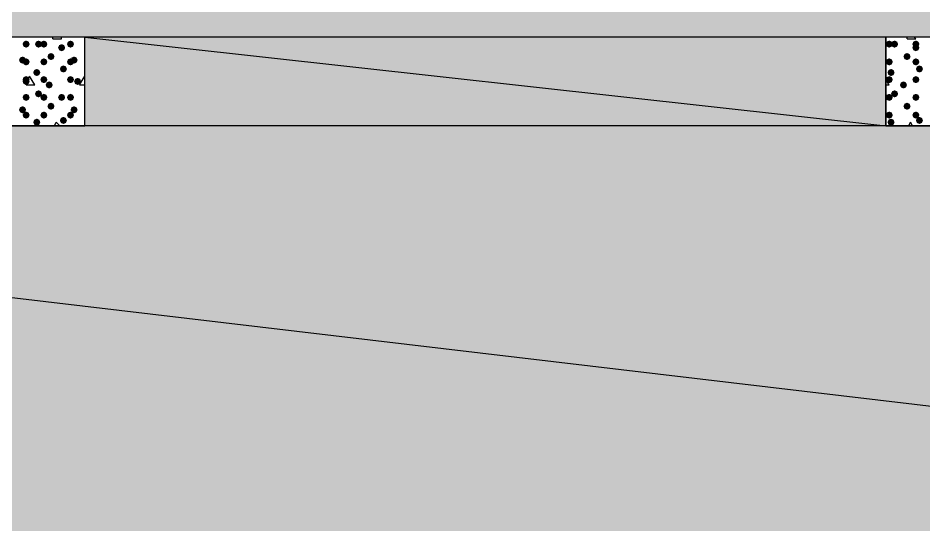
# Model space of a CAD drawing. Header units: millimetres. Extents: x 0 to 420, y 0 to 297.
# Drawn here: x 74.49 to 96.08, y 195.12 to 207.21 of the extents above; entities that cross this region are included whole.
import ezdxf

# ---------------------------------------------------------------- set-up
doc = ezdxf.new("R2010")
doc.units = ezdxf.units.MM
doc.layers.get('0').update_dxf_attribs({"linetype": 'CONTINUOUS'})

msp = doc.modelspace()

# ---------------------------------------------------------------- hatches: boundary and pattern name
at = {"true_color": 0x000008}
h = msp.add_hatch(color=0, dxfattribs=at)
h.paths.add_polyline_path([(385.826, 225.806), (39.708667, 225.806), (385.826, 206.756)], flags=0)
h.paths.add_polyline_path([(39.708667, 225.806), (385.826, 206.756), (39.708667, 206.756)], flags=0)
at = {"true_color": 0x000007}
for points in [[(74.760667, 206.586667), (74.735796, 206.526871), (74.676, 206.502), (74.616204, 206.526871), (74.591333, 206.586667), (74.616204, 206.646462), (74.676, 206.671333), (74.735796, 206.646463)], [(75.057, 206.586667), (75.032129, 206.526871), (74.972333, 206.502), (74.912538, 206.526871), (74.887667, 206.586667), (74.912537, 206.646462), (74.972333, 206.671333), (75.032129, 206.646463)], [(75.184, 206.586667), (75.159129, 206.526871), (75.099333, 206.502), (75.039538, 206.526871), (75.014667, 206.586667), (75.039537, 206.646462), (75.099333, 206.671333), (75.159129, 206.646463)], [(75.819, 206.586667), (75.794129, 206.526871), (75.734333, 206.502), (75.674538, 206.526871), (75.649667, 206.586667), (75.674537, 206.646462), (75.734333, 206.671333), (75.794129, 206.646463)], [(95.334667, 206.586667), (95.309796, 206.526871), (95.25, 206.502), (95.190204, 206.526871), (95.165333, 206.586667), (95.190204, 206.646462), (95.25, 206.671333), (95.309796, 206.646463)], [(95.461667, 206.586667), (95.436796, 206.526871), (95.377, 206.502), (95.317204, 206.526871), (95.292333, 206.586667), (95.317204, 206.646462), (95.377, 206.671333), (95.436796, 206.646463)], [(95.969667, 206.586667), (95.944796, 206.526871), (95.885, 206.502), (95.825204, 206.526871), (95.800333, 206.586667), (95.825204, 206.646462), (95.885, 206.671333), (95.944796, 206.646463)], [(75.607333, 206.502), (75.582463, 206.442204), (75.522667, 206.417333), (75.462871, 206.442204), (75.438, 206.502), (75.462871, 206.561796), (75.522667, 206.586667), (75.582462, 206.561796)], [(95.969667, 206.502), (95.944796, 206.442204), (95.885, 206.417333), (95.825204, 206.442204), (95.800333, 206.502), (95.825204, 206.561796), (95.885, 206.586667), (95.944796, 206.561796)], [(74.676, 206.205667), (74.651129, 206.145871), (74.591333, 206.121), (74.531537, 206.145871), (74.506667, 206.205667), (74.531537, 206.265462), (74.591333, 206.290333), (74.651129, 206.265463)], [(74.760667, 206.163333), (74.735796, 206.103537), (74.676, 206.078667), (74.616204, 206.103537), (74.591333, 206.163333), (74.616204, 206.223129), (74.676, 206.248), (74.735796, 206.223129)], [(75.184, 206.163333), (75.159129, 206.103537), (75.099333, 206.078667), (75.039538, 206.103537), (75.014667, 206.163333), (75.039537, 206.223129), (75.099333, 206.248), (75.159129, 206.223129)], [(75.353333, 206.290333), (75.328463, 206.230537), (75.268667, 206.205667), (75.208871, 206.230537), (75.184, 206.290333), (75.208871, 206.350129), (75.268667, 206.375), (75.328462, 206.350129)], [(75.819, 206.163333), (75.794129, 206.103537), (75.734333, 206.078667), (75.674538, 206.103537), (75.649667, 206.163333), (75.674537, 206.223129), (75.734333, 206.248), (75.794129, 206.223129)], [(75.903667, 206.205667), (75.878796, 206.145871), (75.819, 206.121), (75.759204, 206.145871), (75.734333, 206.205667), (75.759204, 206.265462), (75.819, 206.290333), (75.878796, 206.265463)], [(95.334667, 206.163333), (95.309796, 206.103537), (95.25, 206.078667), (95.190204, 206.103537), (95.165333, 206.163333), (95.190204, 206.223129), (95.25, 206.248), (95.309796, 206.223129)], [(95.758, 206.290333), (95.733129, 206.230537), (95.673333, 206.205667), (95.613537, 206.230537), (95.588667, 206.290333), (95.613537, 206.350129), (95.673333, 206.375), (95.733129, 206.350129)], [(95.969667, 206.163333), (95.944796, 206.103537), (95.885, 206.078667), (95.825204, 206.103537), (95.800333, 206.163333), (95.825204, 206.223129), (95.885, 206.248), (95.944796, 206.223129)], [(75.014667, 205.909333), (74.989796, 205.849538), (74.93, 205.824667), (74.870204, 205.849538), (74.845333, 205.909333), (74.870204, 205.969129), (74.93, 205.994), (74.989796, 205.969129)], [(75.649667, 205.994), (75.624796, 205.934204), (75.565, 205.909333), (75.505204, 205.934204), (75.480333, 205.994), (75.505204, 206.053796), (75.565, 206.078667), (75.624796, 206.053796)], [(95.377, 205.909333), (95.352129, 205.849538), (95.292333, 205.824667), (95.232538, 205.849538), (95.207667, 205.909333), (95.232537, 205.969129), (95.292333, 205.994), (95.352129, 205.969129)], [(96.054333, 205.994), (96.029462, 205.934204), (95.969667, 205.909333), (95.909871, 205.934204), (95.885, 205.994), (95.909871, 206.053796), (95.969667, 206.078667), (96.029462, 206.053796)], [(74.760667, 205.74), (74.735796, 205.680204), (74.676, 205.655333), (74.616204, 205.680204), (74.591333, 205.74), (74.616204, 205.799796), (74.676, 205.824667), (74.735796, 205.799796)], [(74.760667, 205.697667), (74.735796, 205.637871), (74.676, 205.613), (74.616204, 205.637871), (74.591333, 205.697667), (74.616204, 205.757462), (74.676, 205.782333), (74.735796, 205.757463)], [(75.184, 205.74), (75.159129, 205.680204), (75.099333, 205.655333), (75.039538, 205.680204), (75.014667, 205.74), (75.039537, 205.799796), (75.099333, 205.824667), (75.159129, 205.799796)], [(75.819, 205.74), (75.794129, 205.680204), (75.734333, 205.655333), (75.674538, 205.680204), (75.649667, 205.74), (75.674537, 205.799796), (75.734333, 205.824667), (75.794129, 205.799796)], [(75.988333, 205.697667), (75.963463, 205.637871), (75.903667, 205.613), (75.843871, 205.637871), (75.819, 205.697667), (75.843871, 205.757462), (75.903667, 205.782333), (75.963462, 205.757463)], [(95.334667, 205.74), (95.309796, 205.680204), (95.25, 205.655333), (95.190204, 205.680204), (95.165333, 205.74), (95.190204, 205.799796), (95.25, 205.824667), (95.309796, 205.799796)], [(95.969667, 205.74), (95.944796, 205.680204), (95.885, 205.655333), (95.825204, 205.680204), (95.800333, 205.74), (95.825204, 205.799796), (95.885, 205.824667), (95.944796, 205.799796)], [(75.311, 205.613), (75.286129, 205.553204), (75.226333, 205.528333), (75.166537, 205.553204), (75.141667, 205.613), (75.166537, 205.672796), (75.226333, 205.697667), (75.286129, 205.672796)], [(95.673333, 205.613), (95.648463, 205.553204), (95.588667, 205.528333), (95.528871, 205.553204), (95.504, 205.613), (95.528871, 205.672796), (95.588667, 205.697667), (95.648462, 205.672796)], [(74.760667, 205.316667), (74.735796, 205.256871), (74.676, 205.232), (74.616204, 205.256871), (74.591333, 205.316667), (74.616204, 205.376462), (74.676, 205.401333), (74.735796, 205.376463)], [(75.057, 205.401333), (75.032129, 205.341537), (74.972333, 205.316667), (74.912538, 205.341537), (74.887667, 205.401333), (74.912537, 205.461129), (74.972333, 205.486), (75.032129, 205.461129)], [(75.184, 205.316667), (75.159129, 205.256871), (75.099333, 205.232), (75.039538, 205.256871), (75.014667, 205.316667), (75.039537, 205.376462), (75.099333, 205.401333), (75.159129, 205.376463)], [(75.607333, 205.316667), (75.582463, 205.256871), (75.522667, 205.232), (75.462871, 205.256871), (75.438, 205.316667), (75.462871, 205.376462), (75.522667, 205.401333), (75.582462, 205.376463)], [(75.819, 205.316667), (75.794129, 205.256871), (75.734333, 205.232), (75.674538, 205.256871), (75.649667, 205.316667), (75.674537, 205.376462), (75.734333, 205.401333), (75.794129, 205.376463)], [(95.334667, 205.316667), (95.309796, 205.256871), (95.25, 205.232), (95.190204, 205.256871), (95.165333, 205.316667), (95.190204, 205.376462), (95.25, 205.401333), (95.309796, 205.376463)], [(95.461667, 205.401333), (95.436796, 205.341537), (95.377, 205.316667), (95.317204, 205.341537), (95.292333, 205.401333), (95.317204, 205.461129), (95.377, 205.486), (95.436796, 205.461129)], [(95.969667, 205.316667), (95.944796, 205.256871), (95.885, 205.232), (95.825204, 205.256871), (95.800333, 205.316667), (95.825204, 205.376462), (95.885, 205.401333), (95.944796, 205.376463)], [(95.969667, 205.316667), (95.944796, 205.256871), (95.885, 205.232), (95.825204, 205.256871), (95.800333, 205.316667), (95.825204, 205.376462), (95.885, 205.401333), (95.944796, 205.376463)], [(75.353333, 205.105), (75.328463, 205.045204), (75.268667, 205.020333), (75.208871, 205.045204), (75.184, 205.105), (75.208871, 205.164796), (75.268667, 205.189667), (75.328462, 205.164796)], [(95.758, 205.105), (95.733129, 205.045204), (95.673333, 205.020333), (95.613537, 205.045204), (95.588667, 205.105), (95.613537, 205.164796), (95.673333, 205.189667), (95.733129, 205.164796)], [(74.676, 205.020333), (74.651129, 204.960537), (74.591333, 204.935667), (74.531537, 204.960537), (74.506667, 205.020333), (74.531537, 205.080129), (74.591333, 205.105), (74.651129, 205.080129)], [(74.760667, 204.893333), (74.735796, 204.833537), (74.676, 204.808667), (74.616204, 204.833537), (74.591333, 204.893333), (74.616204, 204.953129), (74.676, 204.978), (74.735796, 204.953129)], [(75.184, 204.893333), (75.159129, 204.833537), (75.099333, 204.808667), (75.039538, 204.833537), (75.014667, 204.893333), (75.039537, 204.953129), (75.099333, 204.978), (75.159129, 204.953129)], [(75.819, 204.893333), (75.794129, 204.833537), (75.734333, 204.808667), (75.674538, 204.833537), (75.649667, 204.893333), (75.674537, 204.953129), (75.734333, 204.978), (75.794129, 204.953129)], [(75.903667, 205.020333), (75.878796, 204.960537), (75.819, 204.935667), (75.759204, 204.960537), (75.734333, 205.020333), (75.759204, 205.080129), (75.819, 205.105), (75.878796, 205.080129)], [(95.334667, 204.893333), (95.309796, 204.833537), (95.25, 204.808667), (95.190204, 204.833537), (95.165333, 204.893333), (95.190204, 204.953129), (95.25, 204.978), (95.309796, 204.953129)], [(95.969667, 204.893333), (95.944796, 204.833537), (95.885, 204.808667), (95.825204, 204.833537), (95.800333, 204.893333), (95.825204, 204.953129), (95.885, 204.978), (95.944796, 204.953129)], [(75.014667, 204.724), (74.989796, 204.664204), (74.93, 204.639333), (74.870204, 204.664204), (74.845333, 204.724), (74.870204, 204.783796), (74.93, 204.808667), (74.989796, 204.783796)], [(75.649667, 204.766333), (75.624796, 204.706537), (75.565, 204.681667), (75.505204, 204.706537), (75.480333, 204.766333), (75.505204, 204.826129), (75.565, 204.851), (75.624796, 204.826129)], [(95.377, 204.724), (95.352129, 204.664204), (95.292333, 204.639333), (95.232538, 204.664204), (95.207667, 204.724), (95.232537, 204.783796), (95.292333, 204.808667), (95.352129, 204.783796)], [(96.054333, 204.766333), (96.029462, 204.706537), (95.969667, 204.681667), (95.909871, 204.706537), (95.885, 204.766333), (95.909871, 204.826129), (95.969667, 204.851), (96.029462, 204.826129)]]:
    msp.add_hatch(color=0, dxfattribs=at).paths.add_polyline_path(points, flags=0)
at = {"true_color": 0x000008}
h = msp.add_hatch(color=0, dxfattribs=at)
h.paths.add_polyline_path([(95.165333, 206.756), (76.073, 206.756), (95.165333, 204.639333)], flags=0)
h.paths.add_polyline_path([(76.073, 206.756), (95.165333, 204.639333), (76.073, 204.639333)], flags=0)
h = msp.add_hatch(color=0, dxfattribs=at)
h.paths.add_polyline_path([(201.125667, 204.639333), (39.708667, 204.639333), (201.125667, 185.547)], flags=0)
h.paths.add_polyline_path([(39.708667, 204.639333), (201.125667, 185.547), (39.708667, 185.547)], flags=0)

# ---------------------------------------------------------------- linework, layer by layer
at = {"color": 0, "true_color": 0x000008}
for points in [[(39.708667, 225.806), (385.826, 206.756), (39.708667, 206.756)], [(95.165333, 206.756), (76.073, 206.756), (95.165333, 204.639333)], [(76.073, 206.756), (95.165333, 204.639333), (76.073, 204.639333)], [(201.125667, 204.639333), (39.708667, 204.639333), (201.125667, 185.547)], [(39.708667, 204.639333), (201.125667, 185.547), (39.708667, 185.547)]]:
    msp.add_lwpolyline(points, close=True, dxfattribs=at)
at = {"color": 0, "true_color": 0x000007}
for points in [[(73.956333, 206.756), (73.956333, 204.639333), (76.073, 204.639333), (76.073, 206.756)], [(95.165333, 206.756), (95.165333, 204.639333), (97.282, 204.639333), (97.282, 206.756)]]:
    msp.add_lwpolyline(points, close=True, dxfattribs=at)
for points in [[(75.311, 206.713667), (75.311, 206.756)], [(75.311, 206.713667), (75.522667, 206.713667)], [(75.522667, 206.713667), (75.522667, 206.756)], [(95.673333, 206.713667), (95.673333, 206.756)], [(95.673333, 206.713667), (95.885, 206.713667)], [(95.885, 206.713667), (95.842667, 206.756)], [(74.676, 205.613), (74.760667, 205.824667)], [(74.887667, 205.613), (74.760667, 205.824667)], [(75.946, 205.613), (76.073, 205.824667)], [(76.073, 205.74), (76.073, 205.824667)], [(74.676, 205.613), (74.887667, 205.613)], [(75.946, 205.613), (76.073, 205.613)], [(95.25, 205.613), (95.165333, 205.74)], [(95.165333, 205.613), (95.25, 205.613)], [(75.353333, 204.639333), (75.395667, 204.724)], [(75.480333, 204.639333), (75.395667, 204.724)], [(95.715667, 204.639333), (95.758, 204.724)], [(95.800333, 204.639333), (95.758, 204.724)]]:
    msp.add_lwpolyline(points, dxfattribs=at)

doc.saveas('drawing.dxf')
